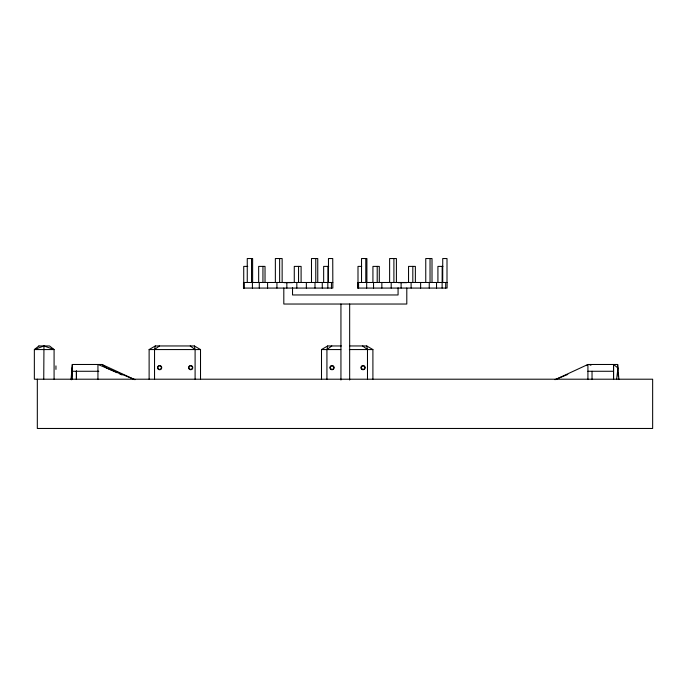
<?xml version="1.0" encoding="UTF-8"?>
<svg xmlns="http://www.w3.org/2000/svg" width="687" height="687" viewBox="0 0 687 687"><rect width="100%" height="100%" fill="white"/><g stroke="black" fill="none" stroke-linecap="round" stroke-linejoin="round"><path stroke-width="1.03" d="M76.412 379.361L76.412 370.86M328.463 282.486L328.463 258.535L332.74 258.535L332.843 288.076L243.499 288.076L243.499 282.486L332.843 282.486M357.755 288.076L357.764 282.486L447.108 282.486L447.108 288.076L357.755 288.076L357.755 282.486M54.084 379.207L54.084 349.563L43.959 345.956L43.745 379.207M71.062 379.567L72.307 364.479L102.054 364.479L134.12 379.344M71.328 379.782L72.307 369.331M616.608 379.567L617.948 367.974L613.551 364.479L613.551 379.559M154.541 379.207L154.541 349.563L155.288 345.956L194.352 345.956L200.518 349.563L200.518 379.207M326.926 379.207L326.926 349.563L327.673 345.956L341.353 345.956M586.449 365.647L587.917 364.479L617.665 364.479L618.901 379.567M154.541 349.563L159.41 345.956M326.926 349.563L331.787 345.956M149.122 379.207L149.122 349.563L155.288 345.956M321.499 379.207L321.499 349.563L327.673 345.956M555.852 379.344L587.917 364.479L587.917 379.559M554.984 379.688L567.771 374.432M590.142 365.261L592.031 364.479M43.959 345.956L34.35 349.563L34.35 379.207L652.65 379.207L652.65 428.465L37.321 428.465L37.321 379.207M247.758 266.393L243.73 266.393L243.73 282.486M328.721 266.393L323.654 266.393L323.654 282.486M361.688 266.393L357.996 266.393L357.996 282.486M442.917 266.393L437.92 266.393L437.92 282.486M283.808 282.658L292.533 282.658M398.074 282.658L406.798 282.658M349.863 345.956L366.738 345.956L372.904 349.563L372.904 379.207M149.122 349.563L200.518 349.563M321.499 349.563L340.795 349.563M349.339 349.563L372.904 349.563M72.307 371.272L98.851 371.272M587.917 371.272L613.551 371.272M134.987 379.688L97.94 364.479L97.94 379.559M117.202 372.775L106.451 367.974L102.054 364.479M119.152 373.642L122.08 374.956M362.616 345.956L367.485 349.563L367.485 379.207M190.23 345.956L195.099 349.563L195.099 379.207M366.738 345.956L367.485 349.563M194.352 345.956L195.099 349.563M72.015 367.974L72.384 371.135M617.957 372.466L618.343 376.648M613.551 364.479L613.56 379.361M617.665 364.479L617.665 368.361M592.031 371.272L592.031 379.559M447.005 282.486L447.005 258.535L442.729 258.535L442.729 282.486M445.691 282.486L445.691 288.076M442.196 266.393L442.11 288.076M436.537 282.486L436.537 288.076M432.011 282.486L432.011 258.535L425.76 258.535L425.76 282.486M430.036 258.535L430.036 282.486M429.246 282.486L429.246 288.076M420.624 282.486L420.624 288.076M415.369 282.486L415.369 266.393L408.542 266.393L408.542 282.486M412.818 266.393L412.818 282.486M411.084 282.486L411.135 288.076M406.798 287.999L406.798 304.032L283.808 304.032L283.808 287.999M401.105 282.486L401.105 288.076M398.074 287.784L398.074 294.963L292.533 294.963L292.533 287.784M396.408 282.486L396.408 258.535L389.623 258.535L389.623 282.486M393.9 258.535L393.9 282.486M391.195 282.486L391.195 288.076M381.852 282.486L381.852 288.076M379.293 282.486L379.293 266.393L372.929 266.393L372.929 282.486M377.206 266.393L377.206 282.486M373.539 282.486L373.539 288.076M366.892 282.486L366.892 258.535L361.525 258.535L361.525 282.486M366.678 282.486L366.678 288.076M365.802 258.535L365.802 282.486M358.58 282.486L358.58 288.076M349.666 304.032L349.666 379.997M340.941 304.032L340.941 379.997M331.435 282.486L331.435 288.076M327.931 266.393L327.931 282.486M327.811 282.486L327.845 288.076M322.272 282.486L322.272 288.076M317.755 282.486L317.755 258.535L311.494 258.535L311.494 282.486M315.771 258.535L315.771 282.486M314.99 282.486L314.99 288.076M306.359 282.486L306.359 288.076M301.104 282.486L301.104 266.393L294.276 266.393L294.276 282.486M298.553 266.393L298.553 282.486M296.818 282.486L296.818 288.076M286.84 282.486L286.84 288.076M282.142 282.486L282.142 258.535L275.358 258.535L275.358 282.486M279.635 258.535L279.635 282.486M276.93 282.486L276.93 288.076M267.587 282.486L267.587 288.076M265.027 282.486L265.027 266.393L258.664 266.393L258.664 282.486M262.941 266.393L262.941 282.486M259.274 282.486L259.274 288.076M252.627 282.486L252.627 258.535L247.26 258.535L247.26 282.486M252.412 282.486L252.412 288.076M251.536 258.535L251.536 282.486M244.314 282.486L244.314 288.076M243.499 282.486L243.499 288.076M76.412 371.272L76.412 379.559M72.307 364.479L72.307 379.559M55.948 365.888L55.948 369.4M38.893 345.956L34.35 349.563L54.084 349.563L49.541 345.956L38.893 345.956M330.971 369.46A2.095 2.095 0 0 0 334.114 367.648A2.095 2.095 0 0 0 330.971 365.827A2.095 2.095 0 0 0 330.971 369.46M331.134 369.168A1.76 1.76 0 0 0 333.779 367.648A1.76 1.76 0 0 0 331.134 366.119A1.76 1.76 0 0 0 331.134 369.168M362.178 369.168A1.76 1.76 0 0 0 364.814 367.648A1.76 1.76 0 0 0 362.178 366.119A1.76 1.76 0 0 0 362.178 369.168M362.006 369.46A2.095 2.095 0 0 0 365.149 367.648A2.095 2.095 0 0 0 362.006 365.827A2.095 2.095 0 0 0 362.006 369.46M158.585 369.46A2.095 2.095 0 0 0 161.728 367.648A2.095 2.095 0 0 0 158.585 365.827A2.095 2.095 0 0 0 158.585 369.46M158.388 368.885A1.76 1.76 0 0 0 161.333 368.103A1.76 1.76 0 0 0 159.178 365.948A1.76 1.76 0 0 0 158.388 368.885M189.792 369.168A1.76 1.76 0 0 0 192.437 367.648A1.76 1.76 0 0 0 189.792 366.119A1.76 1.76 0 0 0 189.792 369.168M189.629 369.46A2.095 2.095 0 0 0 192.772 367.648A2.095 2.095 0 0 0 189.629 365.827A2.095 2.095 0 0 0 189.629 369.46"/></g></svg>
